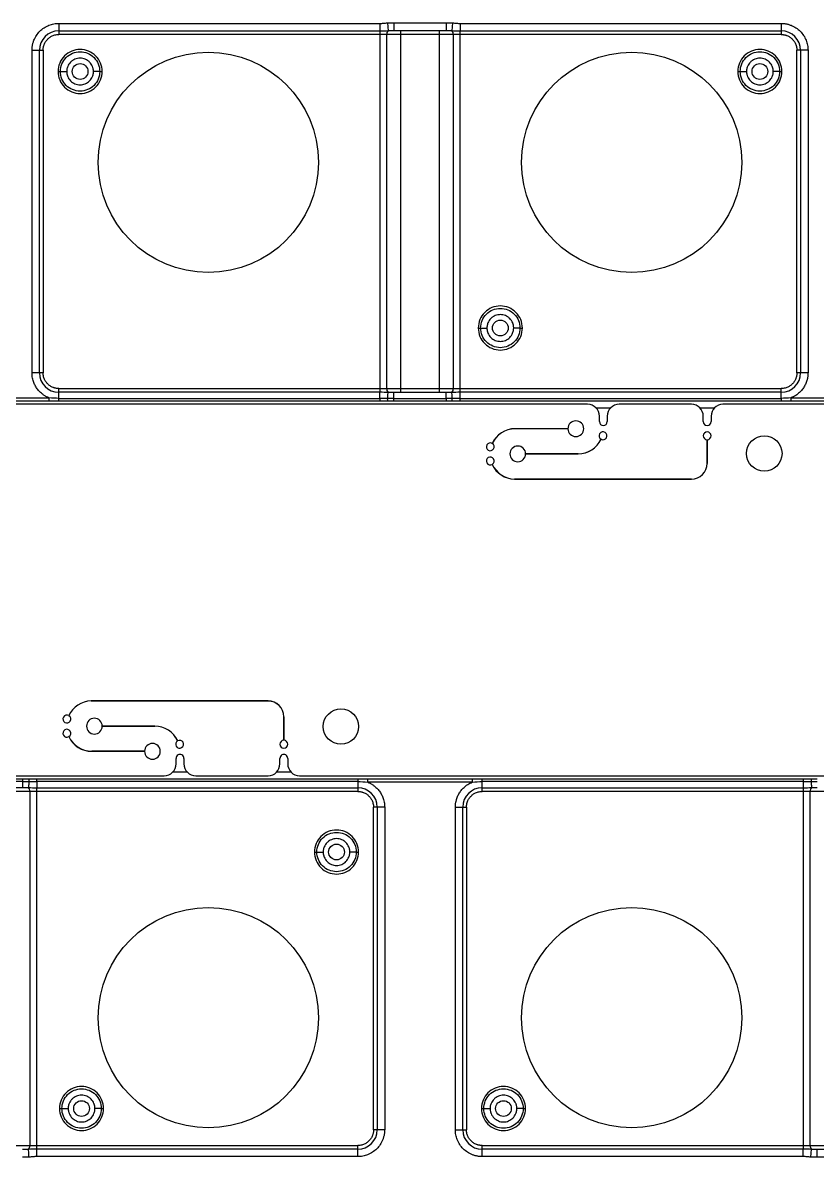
# Model space of a CAD drawing. Header units: millimetres. Extents: x -1 to 1576, y 30 to 633.
# Drawn here: x 930.4 to 1031.4, y 184.6 to 328.8 of the extents above; entities that cross this region are included whole.
import ezdxf

# ---------------------------------------------------------------- set-up
doc = ezdxf.new("R2010")
doc.units = ezdxf.units.MM

msp = doc.modelspace()

# ---------------------------------------------------------------- linework, layer by layer
at = {"color": 7, "linetype": 'Continuous', "lineweight": 25}
for p, q in [((977.59, 328.83), (984.21, 328.83)), ((934.99, 328.75), (975.8, 328.75)), ((934.99, 328.75), (934.99, 327.33)), ((934.99, 327.8), (975.8, 327.8)), ((975.8, 327.8), (975.8, 281.86)), ((977.54, 327.83), (977.59, 327.84)), ((977.59, 327.83), (984.21, 327.83)), ((978.42, 327.83), (978.42, 281.83)), ((983.38, 281.83), (983.38, 327.83)), ((986, 328.75), (1026.81, 328.75)), ((986, 327.8), (1026.81, 327.8)), ((986, 281.86), (986, 327.8)), ((1026.81, 328.75), (1026.81, 327.33)), ((1026.81, 327.33), (934.99, 327.33)), ((976.68, 282.33), (976.68, 327.33)), ((985.13, 327.33), (985.13, 282.33)), ((931.58, 284.33), (931.58, 325.33)), ((931.58, 325.33), (932.99, 325.33)), ((932.52, 284.33), (932.52, 325.33)), ((932.99, 325.33), (932.99, 284.33)), ((1030.23, 325.33), (1028.81, 325.33)), ((1028.81, 284.33), (1028.81, 325.33)), ((1029.28, 325.33), (1029.28, 284.33)), ((1030.23, 325.33), (1030.23, 284.33)), ((932.99, 284.33), (931.58, 284.33)), ((1030.23, 284.33), (1028.81, 284.33)), ((934.99, 281.09), (934.99, 282.33)), ((934.99, 282.33), (1026.81, 282.33)), ((975.8, 281.86), (934.99, 281.86)), ((977.59, 281.83), (977.54, 281.83)), ((984.21, 281.83), (977.59, 281.83)), ((984.26, 281.83), (984.21, 281.83)), ((1026.81, 281.86), (986, 281.86)), ((1026.81, 281.09), (1026.81, 282.33)), ((1002.21, 280.33), (911.77, 280.33)), ((920.43, 281.16), (933.73, 281.16)), ((933.73, 280.72), (920.43, 280.72)), ((934.99, 281.09), (975.8, 281.09)), ((975.8, 280.72), (934.99, 280.72)), ((977.59, 281.06), (984.21, 281.06)), ((984.21, 280.73), (977.59, 280.73)), ((986, 281.09), (1026.81, 281.09)), ((1026.81, 280.72), (986, 280.72)), ((1005.09, 279.83), (1003.33, 279.83)), ((1015.41, 280.33), (1006.21, 280.33)), ((1018.29, 279.83), (1016.53, 279.83)), ((1109.85, 280.33), (1019.41, 280.33)), ((1028.07, 281.16), (1041.37, 281.16)), ((1041.37, 280.72), (1028.07, 280.72)), ((1003.71, 278.13), (1003.71, 278.83)), ((1004.71, 278.83), (1004.71, 278.13)), ((1016.91, 278.13), (1016.91, 278.83)), ((1017.91, 278.83), (1017.91, 278.13)), ((992.99, 277.24), (999.71, 277.24)), ((999.71, 277.23), (992.99, 277.23)), ((1017.41, 272.83), (1017.41, 275.83)), ((1017.42, 275.83), (1017.42, 272.83)), ((994.33, 274.04), (1001.01, 274.04)), ((1001.01, 274.03), (994.33, 274.03)), ((992.9, 270.84), (1015.41, 270.84)), ((1015.41, 270.83), (992.9, 270.83)), ((939.08, 242.64), (961.59, 242.64)), ((961.59, 242.63), (939.08, 242.63)), ((940.51, 239.44), (947.19, 239.44)), ((947.19, 239.43), (940.51, 239.43)), ((963.59, 237.63), (963.59, 240.63)), ((963.6, 240.63), (963.6, 237.63)), ((939.17, 236.24), (945.89, 236.24)), ((945.89, 236.23), (939.17, 236.23)), ((949.89, 234.63), (949.89, 235.33)), ((950.89, 235.33), (950.89, 234.63)), ((963.09, 234.63), (963.09, 235.33)), ((964.09, 235.33), (964.09, 234.63)), ((949.51, 233.63), (951.27, 233.63)), ((962.71, 233.63), (964.47, 233.63)), ((854.95, 233.13), (948.39, 233.13)), ((923.77, 232.73), (930.39, 232.73)), ((930.39, 232.4), (923.77, 232.4)), ((932.18, 232.74), (972.99, 232.74)), ((972.99, 232.38), (932.18, 232.38)), ((952.39, 233.13), (961.59, 233.13)), ((965.59, 233.13), (1056.03, 233.13)), ((972.99, 232.38), (972.99, 231.13)), ((974.25, 232.75), (987.55, 232.75)), ((987.55, 232.31), (974.25, 232.31)), ((988.81, 232.74), (1029.62, 232.74)), ((1029.62, 232.38), (988.81, 232.38)), ((988.81, 231.13), (988.81, 232.38)), ((972.99, 231.13), (881.17, 231.13)), ((923.77, 231.63), (930.39, 231.63)), ((930.39, 231.65), (930.49, 231.63)), ((931.31, 231.13), (931.31, 186.13)), ((932.18, 231.6), (972.99, 231.6)), ((932.18, 185.66), (932.18, 231.6)), ((988.81, 231.6), (1029.62, 231.6)), ((1080.63, 231.13), (988.81, 231.13)), ((1029.62, 231.6), (1029.62, 185.66)), ((1030.5, 186.13), (1030.5, 231.13)), ((1031.36, 231.63), (1031.41, 231.64)), ((976.41, 229.13), (974.99, 229.13)), ((974.99, 188.13), (974.99, 229.13)), ((975.46, 229.13), (975.46, 188.13)), ((976.41, 229.13), (976.41, 188.13)), ((985.4, 188.13), (985.4, 229.13)), ((985.4, 229.13), (986.81, 229.13)), ((986.34, 188.13), (986.34, 229.13)), ((986.81, 229.13), (986.81, 188.13)), ((976.41, 188.13), (974.99, 188.13)), ((985.4, 188.13), (986.81, 188.13)), ((881.17, 186.13), (972.99, 186.13)), ((972.99, 184.72), (972.99, 186.13)), ((988.81, 184.72), (988.81, 186.13)), ((988.81, 186.13), (1080.63, 186.13)), ((930.44, 185.63), (930.39, 185.63)), ((972.99, 185.66), (932.18, 185.66)), ((972.99, 184.72), (932.18, 184.72)), ((1029.62, 185.66), (988.81, 185.66)), ((1029.62, 184.72), (988.81, 184.72)), ((1038.03, 185.63), (1031.41, 185.63)), ((1038.03, 184.63), (1031.41, 184.63))]:
    msp.add_line(p, q, dxfattribs=at)
for centre, radius in [((953.99, 311.08), 14), ((1007.81, 311.08), 14), ((1024.67, 274.08), 2.25), ((970.85, 239.38), 2.25), ((953.99, 202.38), 14), ((1007.81, 202.38), 14)]:
    msp.add_circle(centre, radius, dxfattribs=at)
at = {"color": 130}
for centre in [(937.69, 322.63), (1024.11, 322.63), (991.11, 290.03)]:
    msp.add_circle(centre, 1, dxfattribs=at)
at = {"color": 141}
for centre in [(970.29, 223.43), (937.88, 190.83), (991.51, 190.83)]:
    msp.add_circle(centre, 1, dxfattribs=at)
at = {"color": 7, "linetype": 'Continuous', "lineweight": 25}
for centre, radius, start, end in [((934.99, 325.33), 2.47, 90, 180), ((977.23, 327.41), 0.562, 132.435, 187.8232), ((984.57, 327.41), 0.562, 352.1767, 47.5651), ((1026.81, 325.33), 2.47, 0, 90), ((934.99, 284.33), 2.47, 180, 270), ((1026.81, 284.33), 2.47, 270, 360), ((977.23, 282.26), 0.562, 172.1767, 227.5651), ((984.57, 282.26), 0.562, 312.435, 7.8232), ((1002.21, 278.83), 1.5, 0, 90), ((1006.21, 278.83), 1.5, 90, 180), ((1015.41, 278.83), 1.5, 0, 90), ((1019.41, 278.83), 1.5, 90, 180), ((992.99, 274.03), 3.2, 90.0002, 155.3911), ((992.99, 274.03), 3.19, 90.0002, 155.4086), ((1000.71, 277.23), 1, 180.2864, 179.714), ((1004.21, 278.13), 0.5, 180, 0), ((1017.41, 278.13), 0.5, 180, 360), ((989.83, 274.93), 0.5, 60.4208, 59.27), ((1001.01, 277.23), 3.2, 270.0002, 335.3842), ((1001.01, 277.23), 3.19, 270.0002, 335.4017), ((1004.17, 276.33), 0.5, 240.4, 239.2487), ((1017.41, 276.33), 0.5, 270.573, 269.427), ((993.33, 274.03), 1, 0.2867, 359.7138), ((989.83, 273.13), 0.5, 300.7523, 299.6009), ((992.99, 274.03), 3.21, 204.6144, 268.4153), ((992.99, 274.03), 3.2, 204.597, 268.4128), ((1015.41, 272.83), 2, 270, 0), ((1015.41, 272.83), 2, 270, 360), ((939.17, 239.43), 3.21, 91.5822, 155.3856), ((939.17, 239.43), 3.2, 91.5847, 155.403), ((961.59, 240.63), 2.01, 0, 90), ((961.59, 240.63), 1.99, 360, 90), ((936.01, 240.33), 0.5, 60.3991, 59.2477), ((939.51, 239.43), 1, 0.2862, 359.7133), ((947.19, 236.23), 3.2, 24.6158, 89.9998), ((947.19, 236.23), 3.19, 24.5983, 89.9998), ((936.01, 238.53), 0.5, 300.73, 299.5792), ((939.17, 239.43), 3.2, 204.6089, 269.9998), ((939.17, 239.43), 3.19, 204.5914, 269.9998), ((946.89, 236.23), 1, 180.286, 179.7136), ((950.35, 237.13), 0.5, 120.7513, 119.6), ((963.59, 237.13), 0.5, 90.573, 89.427), ((950.39, 235.33), 0.5, 359.9998, 180), ((963.59, 235.33), 0.5, 359.9998, 180), ((948.39, 234.63), 1.5, 270, 360), ((952.39, 234.63), 1.5, 180, 270), ((961.59, 234.63), 1.5, 270, 360), ((965.59, 234.63), 1.5, 180, 270), ((930.75, 231.21), 0.562, 352.1767, 47.5651), ((972.99, 229.13), 2.47, 360, 90), ((988.81, 229.13), 2.47, 90, 180), ((1031.05, 231.21), 0.562, 132.435, 187.8232), ((972.99, 188.13), 2.47, 270, 360), ((988.81, 188.13), 2.47, 180, 270), ((930.75, 186.06), 0.562, 312.435, 7.8232), ((1031.05, 186.06), 0.562, 172.1767, 227.5651)]:
    msp.add_arc(centre, radius, start, end, dxfattribs=at)
for points, knots in [([(975.8, 328.75), (975.88, 328.75), (976.04, 328.75), (976.27, 328.76), (976.52, 328.79), (976.69, 328.8), (976.77, 328.81)], [0, 0, 0, 0, 0.2323707, 0.4852888, 0.7374116, 1, 1, 1, 1]), ([(976.77, 328.81), (976.83, 328.81), (976.95, 328.82), (977.14, 328.83), (977.36, 328.83), (977.51, 328.83), (977.59, 328.83)], [0, 0, 0, 0, 0.207871, 0.443757, 0.707773, 1, 1, 1, 1]), ([(976.77, 328.81), (976.79, 328.57), (976.81, 328.34), (976.84, 327.99), (976.85, 327.86), (976.85, 327.82)], [0, 0, 0, 0, 0.5, 0.5, 1, 1, 1, 1]), ([(977.59, 328.83), (977.59, 328.57), (977.59, 328.31), (977.59, 327.94), (977.59, 327.83), (977.59, 327.83)], [0, 0, 0, 0, 0.5, 0.5, 1, 1, 1, 1]), ([(984.21, 328.83), (984.36, 328.83), (984.64, 328.83), (984.91, 328.81), (985.03, 328.81)], [0, 0, 0, 0, 0.556213, 1, 1, 1, 1]), ([(984.21, 328.83), (984.21, 328.7), (984.21, 328.57), (984.21, 328.33), (984.21, 328.22), (984.21, 328.03), (984.21, 327.96), (984.21, 327.86), (984.21, 327.83), (984.21, 327.83)], [0, 0, 0, 0, 0.25, 0.25, 0.5, 0.5, 0.75, 0.75, 1, 1, 1, 1]), ([(985.03, 328.81), (985.01, 328.57), (984.99, 328.34), (984.96, 327.99), (984.95, 327.86), (984.95, 327.82)], [0, 0, 0, 0, 0.5, 0.5, 1, 1, 1, 1]), ([(985.03, 328.81), (985.11, 328.8), (985.28, 328.79), (985.53, 328.76), (985.77, 328.75), (985.92, 328.75), (986, 328.75)], [0, 0, 0, 0, 0.26275, 0.514851, 0.767475, 1, 1, 1, 1]), ([(931.58, 325.33), (931.58, 325.39), (931.58, 325.52), (931.59, 325.7), (931.62, 325.88), (931.65, 326.06), (931.7, 326.24), (931.75, 326.42), (931.87, 326.75), (932.12, 327.22), (932.56, 327.76), (933.1, 328.21), (933.61, 328.47), (934.04, 328.62), (934.35, 328.69), (934.67, 328.74), (934.88, 328.74), (934.99, 328.75)], [0, 0, 0, 0, 0.034552, 0.068858, 0.103016, 0.137128, 0.171294, 0.205615, 0.240191, 0.37006, 0.500029, 0.629897, 0.759866, 0.820152, 0.879909, 0.939678, 1, 1, 1, 1]), ([(975.8, 328.75), (975.8, 328.54), (975.8, 328.34), (975.8, 328), (975.8, 327.87), (975.8, 327.8)], [0, 0, 0, 0, 0.5, 0.5, 1, 1, 1, 1]), ([(986, 328.75), (986, 328.54), (986, 328.34), (986, 328), (986, 327.87), (986, 327.8)], [0, 0, 0, 0, 0.5, 0.5, 1, 1, 1, 1]), ([(1026.81, 328.75), (1026.87, 328.75), (1027, 328.74), (1027.18, 328.73), (1027.36, 328.7), (1027.54, 328.67), (1027.72, 328.63), (1027.89, 328.57), (1028.23, 328.45), (1028.7, 328.21), (1029.24, 327.76), (1029.69, 327.22), (1029.95, 326.71), (1030.1, 326.29), (1030.17, 325.97), (1030.22, 325.66), (1030.22, 325.44), (1030.23, 325.33)], [0, 0, 0, 0, 0.0345523, 0.0688579, 0.1030161, 0.1371278, 0.171294, 0.2056155, 0.2401915, 0.3700601, 0.5000288, 0.6298975, 0.7598662, 0.8201516, 0.8799088, 0.9396782, 1, 1, 1, 1]), ([(932.99, 325.33), (932.99, 325.38), (932.99, 325.46), (933.01, 325.58), (933.02, 325.71), (933.05, 325.83), (933.09, 325.95), (933.16, 326.16), (933.31, 326.44), (933.57, 326.76), (933.88, 327.02), (934.2, 327.18), (934.49, 327.28), (934.74, 327.32), (934.91, 327.33), (934.99, 327.33)], [0, 0, 0, 0, 0.040276, 0.080243, 0.120058, 0.159883, 0.199877, 0.240199, 0.370043, 0.500057, 0.629901, 0.759916, 0.840121, 0.919721, 1, 1, 1, 1]), ([(1026.81, 327.33), (1026.85, 327.33), (1026.94, 327.33), (1027.06, 327.32), (1027.19, 327.3), (1027.31, 327.27), (1027.43, 327.24), (1027.64, 327.16), (1027.92, 327.02), (1028.23, 326.76), (1028.49, 326.44), (1028.66, 326.12), (1028.75, 325.83), (1028.8, 325.58), (1028.81, 325.42), (1028.81, 325.33)], [0, 0, 0, 0, 0.040276, 0.080243, 0.120058, 0.159883, 0.199877, 0.240199, 0.370043, 0.500057, 0.629901, 0.759916, 0.840121, 0.919721, 1, 1, 1, 1]), ([(940.49, 322.63), (940.49, 323), (940.42, 323.37), (940.14, 324.04), (939.93, 324.35), (939.41, 324.87), (939.1, 325.08), (938.42, 325.36), (938.06, 325.43), (937.32, 325.43), (936.96, 325.36), (936.28, 325.08), (935.97, 324.87), (935.45, 324.35), (935.24, 324.04), (934.96, 323.37), (934.89, 323), (934.89, 322.63)], [0, 0, 0, 0, 0.125, 0.125, 0.25, 0.25, 0.375, 0.375, 0.5, 0.5, 0.625, 0.625, 0.75, 0.75, 0.875, 0.875, 1, 1, 1, 1]), ([(935.19, 322.63), (935.19, 322.96), (935.26, 323.29), (935.51, 323.89), (935.69, 324.17), (936.15, 324.63), (936.43, 324.82), (937.04, 325.07), (937.36, 325.13), (938.02, 325.13), (938.35, 325.07), (938.95, 324.82), (939.23, 324.63), (939.69, 324.17), (939.88, 323.89), (940.13, 323.29), (940.19, 322.96), (940.19, 322.63)], [0, 0, 0, 0, 0.125, 0.125, 0.25, 0.25, 0.375, 0.375, 0.5, 0.5, 0.625, 0.625, 0.75, 0.75, 0.875, 0.875, 1, 1, 1, 1]), ([(1026.91, 322.63), (1026.91, 323), (1026.84, 323.37), (1026.56, 324.04), (1026.35, 324.35), (1025.83, 324.87), (1025.52, 325.08), (1024.84, 325.36), (1024.48, 325.43), (1023.74, 325.43), (1023.38, 325.36), (1022.7, 325.08), (1022.39, 324.87), (1021.87, 324.35), (1021.66, 324.04), (1021.38, 323.37), (1021.31, 323), (1021.31, 322.63)], [0, 0, 0, 0, 0.125, 0.125, 0.25, 0.25, 0.375, 0.375, 0.5, 0.5, 0.625, 0.625, 0.75, 0.75, 0.875, 0.875, 1, 1, 1, 1]), ([(1021.61, 322.63), (1021.61, 322.96), (1021.68, 323.29), (1021.93, 323.89), (1022.11, 324.17), (1022.57, 324.63), (1022.85, 324.82), (1023.46, 325.07), (1023.78, 325.13), (1024.44, 325.13), (1024.77, 325.07), (1025.37, 324.82), (1025.65, 324.63), (1026.11, 324.17), (1026.3, 323.89), (1026.55, 323.29), (1026.61, 322.96), (1026.61, 322.63)], [0, 0, 0, 0, 0.125, 0.125, 0.25, 0.25, 0.375, 0.375, 0.5, 0.5, 0.625, 0.625, 0.75, 0.75, 0.875, 0.875, 1, 1, 1, 1]), ([(939.39, 322.63), (939.39, 322.68), (939.39, 322.77), (939.37, 322.9), (939.35, 323.03), (939.31, 323.16), (939.24, 323.35), (939.11, 323.58), (938.9, 323.84), (938.64, 324.06), (938.35, 324.21), (938.03, 324.31), (937.69, 324.34), (937.36, 324.31), (937.04, 324.21), (936.74, 324.06), (936.48, 323.84), (936.27, 323.58), (936.13, 323.32), (936.04, 323.07), (936, 322.86), (935.99, 322.71), (935.99, 322.63)], [0, 0, 0, 0, 0.025179, 0.05013, 0.075011, 0.099978, 0.125186, 0.187587, 0.250092, 0.312501, 0.37501, 0.437474, 0.50004, 0.562505, 0.625066, 0.687464, 0.749971, 0.812374, 0.874873, 0.916678, 0.958145, 1, 1, 1, 1]), ([(1025.81, 322.63), (1025.81, 322.68), (1025.81, 322.77), (1025.79, 322.9), (1025.77, 323.03), (1025.73, 323.16), (1025.66, 323.35), (1025.53, 323.58), (1025.32, 323.84), (1025.06, 324.06), (1024.77, 324.21), (1024.45, 324.31), (1024.11, 324.34), (1023.78, 324.31), (1023.46, 324.21), (1023.16, 324.06), (1022.9, 323.84), (1022.69, 323.58), (1022.55, 323.32), (1022.46, 323.07), (1022.42, 322.86), (1022.41, 322.71), (1022.41, 322.63)], [0, 0, 0, 0, 0.025179, 0.05013, 0.075011, 0.099978, 0.125186, 0.187587, 0.250092, 0.312501, 0.37501, 0.437474, 0.500039, 0.562505, 0.625066, 0.687464, 0.749971, 0.812374, 0.874873, 0.916678, 0.958145, 1, 1, 1, 1]), ([(934.89, 322.63), (934.89, 322.27), (934.96, 321.9), (935.24, 321.22), (935.45, 320.91), (935.97, 320.39), (936.28, 320.19), (936.96, 319.91), (937.32, 319.83), (938.06, 319.83), (938.42, 319.91), (939.1, 320.19), (939.41, 320.39), (939.93, 320.91), (940.14, 321.22), (940.42, 321.9), (940.49, 322.27), (940.49, 322.63)], [0, 0, 0, 0, 0.125, 0.125, 0.25, 0.25, 0.375, 0.375, 0.5, 0.5, 0.625, 0.625, 0.75, 0.75, 0.875, 0.875, 1, 1, 1, 1]), ([(934.89, 322.63), (934.97, 322.63), (935.05, 322.63), (935.16, 322.63), (935.19, 322.63), (935.19, 322.63)], [0, 0, 0, 0, 0.5, 0.5, 1, 1, 1, 1]), ([(940.19, 322.63), (940.19, 322.31), (940.13, 321.98), (939.88, 321.37), (939.69, 321.1), (939.23, 320.63), (938.95, 320.45), (938.35, 320.2), (938.02, 320.13), (937.36, 320.13), (937.04, 320.2), (936.43, 320.45), (936.15, 320.63), (935.69, 321.1), (935.51, 321.37), (935.26, 321.98), (935.19, 322.31), (935.19, 322.63)], [0, 0, 0, 0, 0.125, 0.125, 0.25, 0.25, 0.375, 0.375, 0.5, 0.5, 0.625, 0.625, 0.75, 0.75, 0.875, 0.875, 1, 1, 1, 1]), ([(935.19, 322.63), (935.19, 322.63), (935.28, 322.63), (935.57, 322.63), (935.78, 322.63), (935.99, 322.63)], [0, 0, 0, 0, 0.5, 0.5, 1, 1, 1, 1]), ([(935.99, 322.63), (935.99, 322.59), (935.99, 322.5), (936.01, 322.37), (936.04, 322.24), (936.07, 322.11), (936.14, 321.92), (936.27, 321.68), (936.48, 321.42), (936.74, 321.21), (937.04, 321.05), (937.36, 320.95), (937.69, 320.92), (938.02, 320.95), (938.35, 321.05), (938.64, 321.21), (938.9, 321.42), (939.11, 321.68), (939.25, 321.95), (939.34, 322.19), (939.38, 322.41), (939.39, 322.56), (939.39, 322.63)], [0, 0, 0, 0, 0.025108, 0.050018, 0.074887, 0.09987, 0.125122, 0.187514, 0.250079, 0.312484, 0.374988, 0.437452, 0.500017, 0.562482, 0.625047, 0.687453, 0.749962, 0.812367, 0.874868, 0.916676, 0.958145, 1, 1, 1, 1]), ([(940.19, 322.63), (940.19, 322.63), (940.1, 322.63), (939.81, 322.63), (939.6, 322.63), (939.39, 322.63)], [0, 0, 0, 0, 0.5, 0.5, 1, 1, 1, 1]), ([(940.19, 322.63), (940.19, 322.63), (940.22, 322.63), (940.33, 322.63), (940.41, 322.63), (940.49, 322.63)], [0, 0, 0, 0, 0.5, 0.5, 1, 1, 1, 1]), ([(1021.31, 322.63), (1021.39, 322.63), (1021.47, 322.63), (1021.58, 322.63), (1021.61, 322.63), (1021.61, 322.63)], [0, 0, 0, 0, 0.5, 0.5, 1, 1, 1, 1]), ([(1021.31, 322.63), (1021.31, 322.27), (1021.38, 321.9), (1021.66, 321.22), (1021.87, 320.91), (1022.39, 320.39), (1022.7, 320.19), (1023.38, 319.91), (1023.74, 319.83), (1024.48, 319.83), (1024.84, 319.91), (1025.52, 320.19), (1025.83, 320.39), (1026.35, 320.91), (1026.56, 321.22), (1026.84, 321.9), (1026.91, 322.27), (1026.91, 322.63)], [0, 0, 0, 0, 0.125, 0.125, 0.25, 0.25, 0.375, 0.375, 0.5, 0.5, 0.625, 0.625, 0.75, 0.75, 0.875, 0.875, 1, 1, 1, 1]), ([(1026.61, 322.63), (1026.61, 322.31), (1026.55, 321.98), (1026.3, 321.37), (1026.11, 321.1), (1025.65, 320.63), (1025.37, 320.45), (1024.77, 320.2), (1024.44, 320.13), (1023.78, 320.13), (1023.46, 320.2), (1022.85, 320.45), (1022.57, 320.63), (1022.11, 321.1), (1021.93, 321.37), (1021.68, 321.98), (1021.61, 322.31), (1021.61, 322.63)], [0, 0, 0, 0, 0.125, 0.125, 0.25, 0.25, 0.375, 0.375, 0.5, 0.5, 0.625, 0.625, 0.75, 0.75, 0.875, 0.875, 1, 1, 1, 1]), ([(1021.61, 322.63), (1021.61, 322.63), (1021.7, 322.63), (1021.99, 322.63), (1022.2, 322.63), (1022.41, 322.63)], [0, 0, 0, 0, 0.5, 0.5, 1, 1, 1, 1]), ([(1022.41, 322.63), (1022.41, 322.59), (1022.41, 322.5), (1022.43, 322.37), (1022.46, 322.24), (1022.49, 322.11), (1022.56, 321.92), (1022.69, 321.68), (1022.9, 321.42), (1023.16, 321.21), (1023.46, 321.05), (1023.78, 320.95), (1024.11, 320.92), (1024.44, 320.95), (1024.77, 321.05), (1025.06, 321.21), (1025.32, 321.42), (1025.53, 321.68), (1025.67, 321.95), (1025.76, 322.19), (1025.8, 322.41), (1025.81, 322.56), (1025.81, 322.63)], [0, 0, 0, 0, 0.025108, 0.050018, 0.074887, 0.09987, 0.125122, 0.187514, 0.250079, 0.312484, 0.374988, 0.437452, 0.500017, 0.562482, 0.625047, 0.687453, 0.749962, 0.812367, 0.874868, 0.916676, 0.958145, 1, 1, 1, 1]), ([(1026.61, 322.63), (1026.61, 322.63), (1026.52, 322.63), (1026.23, 322.63), (1026.02, 322.63), (1025.81, 322.63)], [0, 0, 0, 0, 0.5, 0.5, 1, 1, 1, 1]), ([(1026.61, 322.63), (1026.61, 322.63), (1026.64, 322.63), (1026.75, 322.63), (1026.83, 322.63), (1026.91, 322.63)], [0, 0, 0, 0, 0.5, 0.5, 1, 1, 1, 1]), ([(993.91, 290.03), (993.91, 290.4), (993.84, 290.77), (993.56, 291.44), (993.35, 291.75), (992.83, 292.27), (992.52, 292.48), (991.84, 292.76), (991.48, 292.83), (990.74, 292.83), (990.38, 292.76), (989.7, 292.48), (989.39, 292.27), (988.87, 291.75), (988.66, 291.44), (988.38, 290.77), (988.31, 290.4), (988.31, 290.03)], [0, 0, 0, 0, 0.125, 0.125, 0.25, 0.25, 0.375, 0.375, 0.5, 0.5, 0.625, 0.625, 0.75, 0.75, 0.875, 0.875, 1, 1, 1, 1]), ([(988.61, 290.03), (988.61, 290.36), (988.68, 290.69), (988.93, 291.29), (989.11, 291.57), (989.57, 292.03), (989.85, 292.22), (990.46, 292.47), (990.78, 292.53), (991.44, 292.53), (991.77, 292.47), (992.37, 292.22), (992.65, 292.03), (993.11, 291.57), (993.3, 291.29), (993.55, 290.69), (993.61, 290.36), (993.61, 290.03)], [0, 0, 0, 0, 0.125, 0.125, 0.25, 0.25, 0.375, 0.375, 0.5, 0.5, 0.625, 0.625, 0.75, 0.75, 0.875, 0.875, 1, 1, 1, 1]), ([(992.81, 290.03), (992.81, 290.08), (992.81, 290.17), (992.79, 290.3), (992.77, 290.43), (992.73, 290.56), (992.66, 290.75), (992.53, 290.98), (992.32, 291.24), (992.06, 291.46), (991.77, 291.61), (991.45, 291.71), (991.11, 291.74), (990.78, 291.71), (990.46, 291.61), (990.16, 291.46), (989.9, 291.24), (989.69, 290.98), (989.55, 290.72), (989.46, 290.47), (989.42, 290.26), (989.41, 290.11), (989.41, 290.03)], [0, 0, 0, 0, 0.025179, 0.05013, 0.075011, 0.099978, 0.125186, 0.187587, 0.250092, 0.312501, 0.37501, 0.437474, 0.50004, 0.562505, 0.625066, 0.687464, 0.749971, 0.812374, 0.874873, 0.916678, 0.958145, 1, 1, 1, 1]), ([(988.31, 290.03), (988.31, 289.67), (988.38, 289.3), (988.66, 288.62), (988.87, 288.31), (989.39, 287.79), (989.7, 287.59), (990.38, 287.31), (990.74, 287.23), (991.48, 287.23), (991.84, 287.31), (992.52, 287.59), (992.83, 287.79), (993.35, 288.31), (993.56, 288.62), (993.84, 289.3), (993.91, 289.67), (993.91, 290.03)], [0, 0, 0, 0, 0.125, 0.125, 0.25, 0.25, 0.375, 0.375, 0.5, 0.5, 0.625, 0.625, 0.75, 0.75, 0.875, 0.875, 1, 1, 1, 1]), ([(988.31, 290.03), (988.39, 290.03), (988.47, 290.03), (988.58, 290.03), (988.61, 290.03), (988.61, 290.03)], [0, 0, 0, 0, 0.5, 0.5, 1, 1, 1, 1]), ([(993.61, 290.03), (993.61, 289.71), (993.55, 289.38), (993.3, 288.77), (993.11, 288.5), (992.65, 288.03), (992.37, 287.85), (991.77, 287.6), (991.44, 287.53), (990.78, 287.53), (990.46, 287.6), (989.85, 287.85), (989.57, 288.03), (989.11, 288.5), (988.93, 288.77), (988.68, 289.38), (988.61, 289.71), (988.61, 290.03)], [0, 0, 0, 0, 0.125, 0.125, 0.25, 0.25, 0.375, 0.375, 0.5, 0.5, 0.625, 0.625, 0.75, 0.75, 0.875, 0.875, 1, 1, 1, 1]), ([(988.61, 290.03), (988.61, 290.03), (988.7, 290.03), (988.99, 290.03), (989.2, 290.03), (989.41, 290.03)], [0, 0, 0, 0, 0.5, 0.5, 1, 1, 1, 1]), ([(989.41, 290.03), (989.41, 289.99), (989.41, 289.9), (989.43, 289.77), (989.46, 289.64), (989.49, 289.51), (989.56, 289.32), (989.69, 289.08), (989.9, 288.82), (990.16, 288.61), (990.46, 288.45), (990.78, 288.35), (991.11, 288.32), (991.44, 288.35), (991.77, 288.45), (992.06, 288.61), (992.32, 288.82), (992.53, 289.08), (992.67, 289.35), (992.76, 289.59), (992.8, 289.81), (992.81, 289.96), (992.81, 290.03)], [0, 0, 0, 0, 0.025108, 0.050018, 0.074887, 0.09987, 0.125122, 0.187514, 0.250079, 0.312484, 0.374988, 0.437452, 0.500017, 0.562482, 0.625047, 0.687453, 0.749962, 0.812367, 0.874868, 0.916676, 0.958145, 1, 1, 1, 1]), ([(993.61, 290.03), (993.61, 290.03), (993.52, 290.03), (993.23, 290.03), (993.02, 290.03), (992.81, 290.03)], [0, 0, 0, 0, 0.5, 0.5, 1, 1, 1, 1]), ([(993.61, 290.03), (993.61, 290.03), (993.52, 290.03), (993.23, 290.03), (993.02, 290.03), (992.81, 290.03)], [0, 0, 0, 0, 0.5, 0.5, 1, 1, 1, 1]), ([(993.61, 290.03), (993.61, 290.03), (993.64, 290.03), (993.75, 290.03), (993.83, 290.03), (993.91, 290.03)], [0, 0, 0, 0, 0.5, 0.5, 1, 1, 1, 1]), ([(933.73, 281.16), (933.68, 281.18), (933.58, 281.22), (933.43, 281.3), (933.28, 281.37), (933.14, 281.46), (933, 281.55), (932.78, 281.73), (932.48, 282), (932.16, 282.41), (931.9, 282.86), (931.73, 283.29), (931.64, 283.67), (931.59, 284), (931.58, 284.22), (931.58, 284.33)], [0, 0, 0, 0, 0.040883, 0.08158, 0.122187, 0.162802, 0.203521, 0.244441, 0.372171, 0.500035, 0.627766, 0.75563, 0.837187, 0.918385, 1, 1, 1, 1]), ([(934.99, 282.33), (934.95, 282.33), (934.86, 282.34), (934.74, 282.35), (934.62, 282.37), (934.49, 282.39), (934.37, 282.43), (934.17, 282.5), (933.88, 282.65), (933.57, 282.91), (933.31, 283.23), (933.14, 283.55), (933.05, 283.83), (933, 284.08), (932.99, 284.25), (932.99, 284.33)], [0, 0, 0, 0, 0.040276, 0.080243, 0.120058, 0.159883, 0.199877, 0.240199, 0.370043, 0.500057, 0.629901, 0.759916, 0.840121, 0.919721, 1, 1, 1, 1]), ([(1028.81, 284.33), (1028.81, 284.29), (1028.81, 284.21), (1028.8, 284.08), (1028.78, 283.96), (1028.75, 283.84), (1028.71, 283.72), (1028.64, 283.51), (1028.5, 283.23), (1028.23, 282.91), (1027.92, 282.65), (1027.6, 282.48), (1027.31, 282.39), (1027.06, 282.34), (1026.9, 282.34), (1026.81, 282.33)], [0, 0, 0, 0, 0.040276, 0.080243, 0.120058, 0.159883, 0.199877, 0.240199, 0.370043, 0.500057, 0.629901, 0.759916, 0.840121, 0.919721, 1, 1, 1, 1]), ([(1030.23, 284.33), (1030.22, 284.28), (1030.22, 284.17), (1030.21, 284), (1030.19, 283.84), (1030.16, 283.67), (1030.13, 283.51), (1030.05, 283.24), (1029.91, 282.86), (1029.65, 282.41), (1029.32, 282), (1028.98, 281.69), (1028.66, 281.46), (1028.38, 281.29), (1028.17, 281.2), (1028.07, 281.16)], [0, 0, 0, 0, 0.040883, 0.08158, 0.122187, 0.162802, 0.203521, 0.244441, 0.372171, 0.500035, 0.627766, 0.75563, 0.837187, 0.918385, 1, 1, 1, 1]), ([(975.8, 281.09), (975.8, 281.26), (975.8, 281.43), (975.8, 281.7), (975.8, 281.8), (975.8, 281.86)], [0, 0, 0, 0, 0.5, 0.5, 1, 1, 1, 1]), ([(976.79, 281.07), (976.81, 281.26), (976.82, 281.44), (976.84, 281.72), (976.85, 281.81), (976.85, 281.84)], [0, 0, 0, 0, 0.5, 0.5, 1, 1, 1, 1]), ([(977.59, 281.06), (977.59, 281.28), (977.59, 281.48), (977.59, 281.76), (977.59, 281.83), (977.59, 281.83)], [0, 0, 0, 0, 0.5, 0.5, 1, 1, 1, 1]), ([(984.21, 281.06), (984.21, 281.28), (984.21, 281.48), (984.21, 281.76), (984.21, 281.83), (984.21, 281.83)], [0, 0, 0, 0, 0.5, 0.5, 1, 1, 1, 1]), ([(985.01, 281.07), (985, 281.26), (984.98, 281.44), (984.96, 281.72), (984.95, 281.81), (984.95, 281.84)], [0, 0, 0, 0, 0.5, 0.5, 1, 1, 1, 1]), ([(986, 281.09), (986, 281.26), (986, 281.43), (986, 281.7), (986, 281.8), (986, 281.86)], [0, 0, 0, 0, 0.5, 0.5, 1, 1, 1, 1]), ([(933.73, 281.16), (933.73, 281.07), (933.73, 280.98), (933.73, 280.82), (933.73, 280.76), (933.73, 280.72)], [0, 0, 0, 0, 0.5, 0.5, 1, 1, 1, 1]), ([(934.99, 280.72), (934.9, 280.72), (934.69, 280.72), (934.36, 280.72), (934.03, 280.72), (933.82, 280.72), (933.73, 280.72)], [0, 0, 0, 0, 0.221378, 0.492164, 0.7995, 1, 1, 1, 1]), ([(976.8, 280.73), (976.61, 280.73), (976.27, 280.73), (975.94, 280.73), (975.8, 280.72)], [0, 0, 0, 0, 0.580575, 1, 1, 1, 1]), ([(977.59, 280.73), (977.44, 280.73), (977.18, 280.73), (976.92, 280.73), (976.8, 280.73)], [0, 0, 0, 0, 0.548125, 1, 1, 1, 1]), ([(985, 280.73), (984.88, 280.73), (984.62, 280.73), (984.36, 280.73), (984.21, 280.73)], [0, 0, 0, 0, 0.452244, 1, 1, 1, 1]), ([(986, 280.72), (985.86, 280.73), (985.53, 280.73), (985.2, 280.73), (985, 280.73)], [0, 0, 0, 0, 0.420474, 1, 1, 1, 1]), ([(1028.07, 280.72), (1027.99, 280.72), (1027.77, 280.72), (1027.45, 280.72), (1027.11, 280.72), (1026.9, 280.72), (1026.81, 280.72)], [0, 0, 0, 0, 0.200515, 0.50786, 0.778848, 1, 1, 1, 1]), ([(1028.07, 280.72), (1028.07, 280.76), (1028.07, 280.82), (1028.07, 280.98), (1028.07, 281.07), (1028.07, 281.16)], [0, 0, 0, 0, 0.5, 0.5, 1, 1, 1, 1]), ([(930.39, 232.73), (930.54, 232.73), (930.8, 232.73), (931.06, 232.74), (931.18, 232.74)], [0, 0, 0, 0, 0.548125, 1, 1, 1, 1]), ([(930.39, 232.4), (930.39, 232.18), (930.39, 231.99), (930.39, 231.71), (930.39, 231.63), (930.39, 231.63)], [0, 0, 0, 0, 0.5, 0.5, 1, 1, 1, 1]), ([(931.19, 232.39), (931.18, 232.2), (931.16, 232.02), (931.14, 231.75), (931.13, 231.66), (931.13, 231.62)], [0, 0, 0, 0, 0.5, 0.5, 1, 1, 1, 1]), ([(931.18, 232.74), (931.38, 232.74), (931.71, 232.74), (932.04, 232.74), (932.18, 232.74)], [0, 0, 0, 0, 0.580575, 1, 1, 1, 1]), ([(932.18, 232.38), (932.18, 232.2), (932.18, 232.04), (932.18, 231.77), (932.18, 231.66), (932.18, 231.6)], [0, 0, 0, 0, 0.5, 0.5, 1, 1, 1, 1]), ([(972.99, 232.74), (973.08, 232.74), (973.29, 232.74), (973.63, 232.74), (973.95, 232.75), (974.17, 232.75), (974.25, 232.75)], [0, 0, 0, 0, 0.221378, 0.492164, 0.7995, 1, 1, 1, 1]), ([(974.25, 232.31), (974.25, 232.4), (974.25, 232.49), (974.25, 232.64), (974.25, 232.71), (974.25, 232.75)], [0, 0, 0, 0, 0.5, 0.5, 1, 1, 1, 1]), ([(974.25, 232.31), (974.3, 232.29), (974.4, 232.24), (974.55, 232.17), (974.7, 232.09), (974.84, 232.01), (974.98, 231.91), (975.2, 231.74), (975.5, 231.47), (975.83, 231.06), (976.09, 230.61), (976.25, 230.18), (976.35, 229.79), (976.4, 229.46), (976.4, 229.24), (976.41, 229.13)], [0, 0, 0, 0, 0.040883, 0.08158, 0.122187, 0.162802, 0.203521, 0.244441, 0.372171, 0.500035, 0.627766, 0.75563, 0.837187, 0.918385, 1, 1, 1, 1]), ([(985.4, 229.13), (985.4, 229.19), (985.4, 229.3), (985.41, 229.46), (985.43, 229.63), (985.46, 229.79), (985.5, 229.95), (985.57, 230.23), (985.72, 230.61), (985.98, 231.06), (986.3, 231.47), (986.64, 231.78), (986.96, 232.01), (987.25, 232.18), (987.45, 232.26), (987.55, 232.31)], [0, 0, 0, 0, 0.040883, 0.08158, 0.122187, 0.162802, 0.203521, 0.244441, 0.372171, 0.500035, 0.627766, 0.75563, 0.837187, 0.918385, 1, 1, 1, 1]), ([(987.55, 232.75), (987.64, 232.75), (987.85, 232.75), (988.18, 232.74), (988.51, 232.74), (988.72, 232.74), (988.81, 232.74)], [0, 0, 0, 0, 0.200515, 0.50786, 0.778848, 1, 1, 1, 1]), ([(987.55, 232.75), (987.55, 232.71), (987.55, 232.64), (987.55, 232.49), (987.55, 232.4), (987.55, 232.31)], [0, 0, 0, 0, 0.5, 0.5, 1, 1, 1, 1]), ([(1029.62, 232.74), (1029.76, 232.74), (1030.1, 232.74), (1030.43, 232.74), (1030.62, 232.74)], [0, 0, 0, 0, 0.420474, 1, 1, 1, 1]), ([(1029.62, 232.38), (1029.62, 232.2), (1029.62, 232.04), (1029.62, 231.77), (1029.62, 231.66), (1029.62, 231.6)], [0, 0, 0, 0, 0.5, 0.5, 1, 1, 1, 1]), ([(1030.61, 232.39), (1030.63, 232.2), (1030.64, 232.02), (1030.66, 231.75), (1030.67, 231.66), (1030.67, 231.62)], [0, 0, 0, 0, 0.5, 0.5, 1, 1, 1, 1]), ([(1030.62, 232.74), (1030.74, 232.74), (1031, 232.73), (1031.26, 232.73), (1031.41, 232.73)], [0, 0, 0, 0, 0.452244, 1, 1, 1, 1]), ([(972.99, 231.13), (973.03, 231.13), (973.12, 231.13), (973.24, 231.12), (973.37, 231.1), (973.49, 231.07), (973.61, 231.04), (973.82, 230.96), (974.1, 230.82), (974.41, 230.56), (974.67, 230.24), (974.84, 229.92), (974.93, 229.63), (974.98, 229.38), (974.99, 229.22), (974.99, 229.13)], [0, 0, 0, 0, 0.040276, 0.080243, 0.120058, 0.159883, 0.199877, 0.240199, 0.370043, 0.500057, 0.629901, 0.759916, 0.840121, 0.919721, 1, 1, 1, 1]), ([(986.81, 229.13), (986.81, 229.18), (986.81, 229.26), (986.83, 229.38), (986.84, 229.51), (986.87, 229.63), (986.91, 229.75), (986.98, 229.96), (987.13, 230.24), (987.39, 230.56), (987.7, 230.82), (988.02, 230.98), (988.31, 231.08), (988.56, 231.12), (988.73, 231.13), (988.81, 231.13)], [0, 0, 0, 0, 0.0402761, 0.0802426, 0.1200582, 0.159883, 0.1998773, 0.2401994, 0.3700431, 0.5000574, 0.6299012, 0.7599156, 0.8401208, 0.919721, 1, 1, 1, 1]), ([(973.09, 223.43), (973.09, 223.8), (973.02, 224.17), (972.74, 224.84), (972.53, 225.15), (972.01, 225.67), (971.7, 225.88), (971.02, 226.16), (970.66, 226.23), (969.92, 226.23), (969.56, 226.16), (968.88, 225.88), (968.57, 225.67), (968.05, 225.15), (967.84, 224.84), (967.56, 224.17), (967.49, 223.8), (967.49, 223.43)], [0, 0, 0, 0, 0.125, 0.125, 0.25, 0.25, 0.375, 0.375, 0.5, 0.5, 0.625, 0.625, 0.75, 0.75, 0.875, 0.875, 1, 1, 1, 1]), ([(967.79, 223.43), (967.79, 223.76), (967.86, 224.09), (968.11, 224.69), (968.29, 224.97), (968.75, 225.43), (969.03, 225.62), (969.64, 225.87), (969.96, 225.93), (970.62, 225.93), (970.95, 225.87), (971.55, 225.62), (971.83, 225.43), (972.29, 224.97), (972.48, 224.69), (972.73, 224.09), (972.79, 223.76), (972.79, 223.43)], [0, 0, 0, 0, 0.125, 0.125, 0.25, 0.25, 0.375, 0.375, 0.5, 0.5, 0.625, 0.625, 0.75, 0.75, 0.875, 0.875, 1, 1, 1, 1]), ([(971.99, 223.43), (971.99, 223.48), (971.99, 223.57), (971.97, 223.7), (971.95, 223.83), (971.91, 223.96), (971.84, 224.15), (971.71, 224.38), (971.5, 224.64), (971.24, 224.86), (970.95, 225.01), (970.63, 225.11), (970.29, 225.14), (969.96, 225.11), (969.64, 225.01), (969.34, 224.86), (969.08, 224.64), (968.87, 224.38), (968.73, 224.12), (968.64, 223.87), (968.6, 223.66), (968.59, 223.51), (968.59, 223.43)], [0, 0, 0, 0, 0.025179, 0.05013, 0.075011, 0.099978, 0.125186, 0.187587, 0.250092, 0.312501, 0.375011, 0.437474, 0.50004, 0.562505, 0.625066, 0.687464, 0.749971, 0.812374, 0.874873, 0.916678, 0.958145, 1, 1, 1, 1]), ([(967.49, 223.43), (967.49, 223.07), (967.56, 222.7), (967.84, 222.02), (968.05, 221.71), (968.57, 221.19), (968.88, 220.99), (969.56, 220.71), (969.92, 220.63), (970.66, 220.63), (971.02, 220.71), (971.7, 220.99), (972.01, 221.19), (972.53, 221.71), (972.74, 222.02), (973.02, 222.7), (973.09, 223.07), (973.09, 223.43)], [0, 0, 0, 0, 0.125, 0.125, 0.25, 0.25, 0.375, 0.375, 0.5, 0.5, 0.625, 0.625, 0.75, 0.75, 0.875, 0.875, 1, 1, 1, 1]), ([(967.49, 223.43), (967.57, 223.43), (967.65, 223.43), (967.76, 223.43), (967.79, 223.43), (967.79, 223.43)], [0, 0, 0, 0, 0.5, 0.5, 1, 1, 1, 1]), ([(972.79, 223.43), (972.79, 223.11), (972.73, 222.78), (972.48, 222.17), (972.29, 221.9), (971.83, 221.43), (971.55, 221.25), (970.95, 221), (970.62, 220.93), (969.96, 220.93), (969.64, 221), (969.03, 221.25), (968.75, 221.43), (968.29, 221.9), (968.11, 222.17), (967.86, 222.78), (967.79, 223.11), (967.79, 223.43)], [0, 0, 0, 0, 0.125, 0.125, 0.25, 0.25, 0.375, 0.375, 0.5, 0.5, 0.625, 0.625, 0.75, 0.75, 0.875, 0.875, 1, 1, 1, 1]), ([(967.79, 223.43), (967.79, 223.43), (967.88, 223.43), (968.17, 223.43), (968.38, 223.43), (968.59, 223.43)], [0, 0, 0, 0, 0.5, 0.5, 1, 1, 1, 1]), ([(968.59, 223.43), (968.59, 223.39), (968.59, 223.3), (968.61, 223.17), (968.64, 223.04), (968.67, 222.91), (968.74, 222.72), (968.87, 222.48), (969.08, 222.22), (969.34, 222.01), (969.64, 221.85), (969.96, 221.75), (970.29, 221.72), (970.62, 221.75), (970.95, 221.85), (971.24, 222.01), (971.5, 222.22), (971.71, 222.48), (971.85, 222.75), (971.94, 222.99), (971.98, 223.21), (971.99, 223.36), (971.99, 223.43)], [0, 0, 0, 0, 0.025108, 0.050018, 0.074887, 0.09987, 0.125122, 0.187514, 0.250079, 0.312484, 0.374988, 0.437452, 0.500017, 0.562482, 0.625047, 0.687453, 0.749962, 0.812367, 0.874868, 0.916676, 0.958145, 1, 1, 1, 1]), ([(972.79, 223.43), (972.79, 223.43), (972.7, 223.43), (972.41, 223.43), (972.2, 223.43), (971.99, 223.43)], [0, 0, 0, 0, 0.5, 0.5, 1, 1, 1, 1]), ([(972.79, 223.43), (972.79, 223.43), (972.82, 223.43), (972.93, 223.43), (973.01, 223.43), (973.09, 223.43)], [0, 0, 0, 0, 0.5, 0.5, 1, 1, 1, 1]), ([(940.68, 190.83), (940.68, 191.2), (940.6, 191.57), (940.32, 192.24), (940.12, 192.55), (939.6, 193.07), (939.29, 193.28), (938.61, 193.56), (938.24, 193.63), (937.51, 193.63), (937.14, 193.56), (936.47, 193.28), (936.16, 193.07), (935.64, 192.55), (935.43, 192.24), (935.15, 191.57), (935.08, 191.2), (935.08, 190.83)], [0, 0, 0, 0, 0.125, 0.125, 0.25, 0.25, 0.375, 0.375, 0.5, 0.5, 0.625, 0.625, 0.75, 0.75, 0.875, 0.875, 1, 1, 1, 1]), ([(935.38, 190.83), (935.38, 191.16), (935.44, 191.49), (935.69, 192.09), (935.88, 192.37), (936.34, 192.83), (936.62, 193.02), (937.22, 193.27), (937.55, 193.33), (938.21, 193.33), (938.53, 193.27), (939.14, 193.02), (939.41, 192.83), (939.88, 192.37), (940.06, 192.09), (940.31, 191.49), (940.38, 191.16), (940.38, 190.83)], [0, 0, 0, 0, 0.125, 0.125, 0.25, 0.25, 0.375, 0.375, 0.5, 0.5, 0.625, 0.625, 0.75, 0.75, 0.875, 0.875, 1, 1, 1, 1]), ([(994.31, 190.83), (994.31, 191.2), (994.24, 191.57), (993.96, 192.24), (993.75, 192.55), (993.23, 193.07), (992.92, 193.28), (992.24, 193.56), (991.88, 193.63), (991.14, 193.63), (990.78, 193.56), (990.1, 193.28), (989.79, 193.07), (989.27, 192.55), (989.06, 192.24), (988.78, 191.57), (988.71, 191.2), (988.71, 190.83)], [0, 0, 0, 0, 0.125, 0.125, 0.25, 0.25, 0.375, 0.375, 0.5, 0.5, 0.625, 0.625, 0.75, 0.75, 0.875, 0.875, 1, 1, 1, 1]), ([(989.01, 190.83), (989.01, 191.16), (989.08, 191.49), (989.33, 192.09), (989.51, 192.37), (989.97, 192.83), (990.25, 193.02), (990.86, 193.27), (991.18, 193.33), (991.84, 193.33), (992.17, 193.27), (992.77, 193.02), (993.05, 192.83), (993.51, 192.37), (993.7, 192.09), (993.95, 191.49), (994.01, 191.16), (994.01, 190.83)], [0, 0, 0, 0, 0.125, 0.125, 0.25, 0.25, 0.375, 0.375, 0.5, 0.5, 0.625, 0.625, 0.75, 0.75, 0.875, 0.875, 1, 1, 1, 1]), ([(939.58, 190.83), (939.58, 190.88), (939.57, 190.97), (939.56, 191.1), (939.53, 191.23), (939.5, 191.36), (939.43, 191.55), (939.3, 191.78), (939.09, 192.04), (938.83, 192.26), (938.53, 192.41), (938.21, 192.51), (937.88, 192.54), (937.54, 192.51), (937.22, 192.41), (936.93, 192.26), (936.67, 192.04), (936.45, 191.78), (936.31, 191.52), (936.23, 191.27), (936.19, 191.06), (936.18, 190.91), (936.18, 190.83)], [0, 0, 0, 0, 0.025179, 0.05013, 0.075011, 0.099978, 0.125186, 0.187587, 0.250092, 0.312501, 0.375011, 0.437474, 0.50004, 0.562505, 0.625066, 0.687464, 0.749971, 0.812374, 0.874873, 0.916678, 0.958145, 1, 1, 1, 1]), ([(993.21, 190.83), (993.21, 190.88), (993.21, 190.97), (993.19, 191.1), (993.17, 191.23), (993.13, 191.36), (993.06, 191.55), (992.93, 191.78), (992.72, 192.04), (992.46, 192.26), (992.17, 192.41), (991.85, 192.51), (991.51, 192.54), (991.18, 192.51), (990.86, 192.41), (990.56, 192.26), (990.3, 192.04), (990.09, 191.78), (989.95, 191.52), (989.86, 191.27), (989.82, 191.06), (989.81, 190.91), (989.81, 190.83)], [0, 0, 0, 0, 0.025179, 0.05013, 0.075011, 0.099978, 0.125186, 0.187587, 0.250092, 0.312501, 0.37501, 0.437474, 0.50004, 0.562505, 0.625066, 0.687464, 0.749971, 0.812374, 0.874873, 0.916678, 0.958145, 1, 1, 1, 1]), ([(935.08, 190.83), (935.16, 190.83), (935.23, 190.83), (935.35, 190.83), (935.38, 190.83), (935.38, 190.83)], [0, 0, 0, 0, 0.5, 0.5, 1, 1, 1, 1]), ([(935.08, 190.83), (935.08, 190.47), (935.15, 190.1), (935.43, 189.42), (935.64, 189.11), (936.16, 188.59), (936.47, 188.39), (937.14, 188.11), (937.51, 188.03), (938.24, 188.03), (938.61, 188.11), (939.29, 188.39), (939.6, 188.59), (940.12, 189.11), (940.32, 189.42), (940.6, 190.1), (940.68, 190.47), (940.68, 190.83)], [0, 0, 0, 0, 0.125, 0.125, 0.25, 0.25, 0.375, 0.375, 0.5, 0.5, 0.625, 0.625, 0.75, 0.75, 0.875, 0.875, 1, 1, 1, 1]), ([(940.38, 190.83), (940.38, 190.51), (940.31, 190.18), (940.06, 189.57), (939.88, 189.3), (939.41, 188.83), (939.14, 188.65), (938.53, 188.4), (938.21, 188.33), (937.55, 188.33), (937.22, 188.4), (936.62, 188.65), (936.34, 188.83), (935.88, 189.3), (935.69, 189.57), (935.44, 190.18), (935.38, 190.51), (935.38, 190.83)], [0, 0, 0, 0, 0.125, 0.125, 0.25, 0.25, 0.375, 0.375, 0.5, 0.5, 0.625, 0.625, 0.75, 0.75, 0.875, 0.875, 1, 1, 1, 1]), ([(935.38, 190.83), (935.38, 190.83), (935.46, 190.83), (935.76, 190.83), (935.97, 190.83), (936.18, 190.83)], [0, 0, 0, 0, 0.5, 0.5, 1, 1, 1, 1]), ([(936.18, 190.83), (936.18, 190.79), (936.18, 190.7), (936.2, 190.57), (936.22, 190.44), (936.26, 190.31), (936.33, 190.12), (936.45, 189.88), (936.67, 189.62), (936.93, 189.41), (937.22, 189.25), (937.54, 189.15), (937.88, 189.12), (938.21, 189.15), (938.53, 189.25), (938.83, 189.41), (939.09, 189.62), (939.3, 189.88), (939.44, 190.15), (939.52, 190.39), (939.57, 190.61), (939.58, 190.76), (939.58, 190.83)], [0, 0, 0, 0, 0.025108, 0.050018, 0.074887, 0.09987, 0.125122, 0.187514, 0.250079, 0.312484, 0.374988, 0.437452, 0.500017, 0.562482, 0.625047, 0.687453, 0.749962, 0.812367, 0.874868, 0.916676, 0.958145, 1, 1, 1, 1]), ([(940.38, 190.83), (940.38, 190.83), (940.29, 190.83), (940, 190.83), (939.79, 190.83), (939.58, 190.83)], [0, 0, 0, 0, 0.5, 0.5, 1, 1, 1, 1]), ([(940.38, 190.83), (940.38, 190.83), (940.29, 190.83), (940, 190.83), (939.79, 190.83), (939.58, 190.83)], [0, 0, 0, 0, 0.5, 0.5, 1, 1, 1, 1]), ([(940.38, 190.83), (940.38, 190.83), (940.41, 190.83), (940.52, 190.83), (940.6, 190.83), (940.68, 190.83)], [0, 0, 0, 0, 0.5, 0.5, 1, 1, 1, 1]), ([(988.71, 190.83), (988.71, 190.47), (988.78, 190.1), (989.06, 189.42), (989.27, 189.11), (989.79, 188.59), (990.1, 188.39), (990.78, 188.11), (991.14, 188.03), (991.88, 188.03), (992.24, 188.11), (992.92, 188.39), (993.23, 188.59), (993.75, 189.11), (993.96, 189.42), (994.24, 190.1), (994.31, 190.47), (994.31, 190.83)], [0, 0, 0, 0, 0.125, 0.125, 0.25, 0.25, 0.375, 0.375, 0.5, 0.5, 0.625, 0.625, 0.75, 0.75, 0.875, 0.875, 1, 1, 1, 1]), ([(988.71, 190.83), (988.79, 190.83), (988.87, 190.83), (988.98, 190.83), (989.01, 190.83), (989.01, 190.83)], [0, 0, 0, 0, 0.5, 0.5, 1, 1, 1, 1]), ([(994.01, 190.83), (994.01, 190.51), (993.95, 190.18), (993.7, 189.57), (993.51, 189.3), (993.05, 188.83), (992.77, 188.65), (992.17, 188.4), (991.84, 188.33), (991.18, 188.33), (990.86, 188.4), (990.25, 188.65), (989.97, 188.83), (989.51, 189.3), (989.33, 189.57), (989.08, 190.18), (989.01, 190.51), (989.01, 190.83)], [0, 0, 0, 0, 0.125, 0.125, 0.25, 0.25, 0.375, 0.375, 0.5, 0.5, 0.625, 0.625, 0.75, 0.75, 0.875, 0.875, 1, 1, 1, 1]), ([(989.01, 190.83), (989.01, 190.83), (989.1, 190.83), (989.39, 190.83), (989.6, 190.83), (989.81, 190.83)], [0, 0, 0, 0, 0.5, 0.5, 1, 1, 1, 1]), ([(989.81, 190.83), (989.81, 190.79), (989.81, 190.7), (989.83, 190.57), (989.86, 190.44), (989.89, 190.31), (989.96, 190.12), (990.09, 189.88), (990.3, 189.62), (990.56, 189.41), (990.86, 189.25), (991.18, 189.15), (991.51, 189.12), (991.84, 189.15), (992.17, 189.25), (992.46, 189.41), (992.72, 189.62), (992.93, 189.88), (993.07, 190.15), (993.16, 190.39), (993.2, 190.61), (993.21, 190.76), (993.21, 190.83)], [0, 0, 0, 0, 0.025108, 0.050018, 0.074887, 0.09987, 0.125122, 0.187514, 0.250079, 0.312484, 0.374988, 0.437452, 0.500017, 0.562482, 0.625047, 0.687453, 0.749962, 0.812367, 0.874868, 0.916676, 0.958145, 1, 1, 1, 1]), ([(994.01, 190.83), (994.01, 190.83), (993.92, 190.83), (993.63, 190.83), (993.42, 190.83), (993.21, 190.83)], [0, 0, 0, 0, 0.5, 0.5, 1, 1, 1, 1]), ([(994.01, 190.83), (994.01, 190.83), (994.04, 190.83), (994.15, 190.83), (994.23, 190.83), (994.31, 190.83)], [0, 0, 0, 0, 0.5, 0.5, 1, 1, 1, 1]), ([(976.41, 188.13), (976.4, 188.07), (976.4, 187.95), (976.39, 187.76), (976.36, 187.58), (976.33, 187.4), (976.28, 187.23), (976.23, 187.05), (976.11, 186.72), (975.87, 186.24), (975.42, 185.7), (974.88, 185.26), (974.37, 184.99), (973.94, 184.85), (973.63, 184.77), (973.31, 184.73), (973.1, 184.72), (972.99, 184.72)], [0, 0, 0, 0, 0.034552, 0.068858, 0.103016, 0.137128, 0.171294, 0.205615, 0.240191, 0.37006, 0.500029, 0.629897, 0.759866, 0.820152, 0.879909, 0.939678, 1, 1, 1, 1]), ([(974.99, 188.13), (974.99, 188.09), (974.99, 188.01), (974.98, 187.88), (974.96, 187.76), (974.93, 187.64), (974.89, 187.52), (974.82, 187.31), (974.68, 187.03), (974.41, 186.71), (974.1, 186.45), (973.78, 186.28), (973.49, 186.19), (973.24, 186.14), (973.08, 186.14), (972.99, 186.13)], [0, 0, 0, 0, 0.040276, 0.080243, 0.120058, 0.159883, 0.199877, 0.240199, 0.370043, 0.500057, 0.629901, 0.759916, 0.840121, 0.919721, 1, 1, 1, 1]), ([(988.81, 184.72), (988.75, 184.72), (988.63, 184.72), (988.44, 184.74), (988.26, 184.76), (988.08, 184.8), (987.9, 184.84), (987.73, 184.89), (987.39, 185.02), (986.92, 185.26), (986.38, 185.7), (985.94, 186.24), (985.67, 186.76), (985.53, 187.18), (985.45, 187.49), (985.41, 187.81), (985.4, 188.03), (985.4, 188.13)], [0, 0, 0, 0, 0.034552, 0.068858, 0.103016, 0.137128, 0.171294, 0.205615, 0.240191, 0.37006, 0.500029, 0.629897, 0.759866, 0.820152, 0.879909, 0.939678, 1, 1, 1, 1]), ([(988.81, 186.13), (988.77, 186.13), (988.68, 186.14), (988.56, 186.15), (988.44, 186.17), (988.31, 186.19), (988.19, 186.23), (987.99, 186.3), (987.7, 186.45), (987.39, 186.71), (987.13, 187.03), (986.96, 187.35), (986.87, 187.63), (986.82, 187.88), (986.81, 188.05), (986.81, 188.13)], [0, 0, 0, 0, 0.040276, 0.080243, 0.120058, 0.159883, 0.199877, 0.240199, 0.370043, 0.500057, 0.629901, 0.759916, 0.840121, 0.919721, 1, 1, 1, 1]), ([(931.21, 184.66), (931.15, 184.65), (931.03, 184.65), (930.84, 184.64), (930.62, 184.63), (930.47, 184.63), (930.39, 184.63)], [0, 0, 0, 0, 0.207871, 0.443757, 0.707773, 1, 1, 1, 1]), ([(931.21, 184.66), (931.19, 184.89), (931.17, 185.12), (931.14, 185.48), (931.13, 185.6), (931.13, 185.64)], [0, 0, 0, 0, 0.5, 0.5, 1, 1, 1, 1]), ([(932.18, 184.72), (932.1, 184.72), (931.95, 184.72), (931.71, 184.7), (931.46, 184.68), (931.29, 184.67), (931.21, 184.66)], [0, 0, 0, 0, 0.2323707, 0.4852888, 0.7374116, 1, 1, 1, 1]), ([(932.18, 184.72), (932.18, 184.92), (932.18, 185.13), (932.18, 185.46), (932.18, 185.59), (932.18, 185.66)], [0, 0, 0, 0, 0.5, 0.5, 1, 1, 1, 1]), ([(1029.62, 184.72), (1029.62, 184.92), (1029.62, 185.13), (1029.62, 185.46), (1029.62, 185.59), (1029.62, 185.66)], [0, 0, 0, 0, 0.5, 0.5, 1, 1, 1, 1]), ([(1030.59, 184.66), (1030.51, 184.67), (1030.34, 184.68), (1030.09, 184.7), (1029.86, 184.72), (1029.7, 184.72), (1029.62, 184.72)], [0, 0, 0, 0, 0.26275, 0.514851, 0.767475, 1, 1, 1, 1]), ([(1030.59, 184.66), (1030.61, 184.89), (1030.63, 185.12), (1030.66, 185.48), (1030.67, 185.6), (1030.67, 185.64)], [0, 0, 0, 0, 0.5, 0.5, 1, 1, 1, 1]), ([(1031.41, 184.63), (1031.26, 184.63), (1030.99, 184.63), (1030.71, 184.65), (1030.59, 184.66)], [0, 0, 0, 0, 0.5562129, 1, 1, 1, 1]), ([(1031.41, 184.63), (1031.41, 184.76), (1031.41, 184.89), (1031.41, 185.14), (1031.41, 185.25), (1031.41, 185.43), (1031.41, 185.51), (1031.41, 185.61), (1031.41, 185.63), (1031.41, 185.63)], [0, 0, 0, 0, 0.25, 0.25, 0.5, 0.5, 0.75, 0.75, 1, 1, 1, 1])]:
    msp.add_open_spline(points, degree=3, knots=knots, dxfattribs=at)
for points in [[(975.8, 327.8), (976.17, 327.8), (976.53, 327.81), (976.85, 327.82)], [(976.85, 327.82), (977.09, 327.83), (977.33, 327.83), (977.59, 327.83)], [(984.21, 327.83), (984.47, 327.83), (984.71, 327.83), (984.95, 327.82)], [(984.95, 327.82), (985.27, 327.81), (985.64, 327.8), (986, 327.8)], [(976.85, 281.84), (976.53, 281.85), (976.17, 281.86), (975.8, 281.86)], [(977.59, 281.83), (977.33, 281.83), (977.09, 281.83), (976.85, 281.84)], [(984.95, 281.84), (984.71, 281.83), (984.47, 281.83), (984.21, 281.83)], [(986, 281.86), (985.64, 281.86), (985.27, 281.85), (984.95, 281.84)], [(934.99, 281.09), (934.57, 281.09), (934.15, 281.11), (933.73, 281.16)], [(934.99, 280.72), (934.99, 280.8), (934.99, 280.93), (934.99, 281.09)], [(975.8, 281.09), (975.8, 280.93), (975.8, 280.8), (975.8, 280.72)], [(976.79, 281.07), (976.45, 281.08), (976.13, 281.09), (975.8, 281.09)], [(976.8, 280.73), (976.8, 280.8), (976.79, 280.93), (976.79, 281.07)], [(977.59, 281.06), (977.33, 281.06), (977.06, 281.07), (976.79, 281.07)], [(977.59, 280.73), (977.59, 280.8), (977.59, 280.92), (977.59, 281.06)], [(985.01, 281.07), (984.74, 281.07), (984.48, 281.06), (984.21, 281.06)], [(984.21, 281.06), (984.21, 280.92), (984.21, 280.8), (984.21, 280.73)], [(985, 280.73), (985.01, 280.8), (985.01, 280.93), (985.01, 281.07)], [(986, 281.09), (985.68, 281.09), (985.35, 281.08), (985.01, 281.07)], [(986, 280.72), (986, 280.8), (986, 280.93), (986, 281.09)], [(1028.07, 281.16), (1027.65, 281.11), (1027.23, 281.09), (1026.81, 281.09)], [(1026.81, 281.09), (1026.81, 280.93), (1026.81, 280.8), (1026.81, 280.72)], [(930.39, 232.73), (930.39, 232.67), (930.39, 232.54), (930.39, 232.4)], [(930.39, 232.4), (930.66, 232.4), (930.92, 232.4), (931.19, 232.39)], [(931.18, 232.74), (931.19, 232.67), (931.19, 232.54), (931.19, 232.39)], [(931.19, 232.39), (931.53, 232.39), (931.86, 232.38), (932.18, 232.38)], [(932.18, 232.38), (932.18, 232.53), (932.18, 232.67), (932.18, 232.74)], [(972.99, 232.74), (972.99, 232.67), (972.99, 232.53), (972.99, 232.38)], [(972.99, 232.38), (973.41, 232.38), (973.83, 232.36), (974.25, 232.31)], [(987.55, 232.31), (987.97, 232.36), (988.39, 232.38), (988.81, 232.38)], [(988.81, 232.38), (988.81, 232.53), (988.81, 232.67), (988.81, 232.74)], [(1029.62, 232.74), (1029.62, 232.67), (1029.62, 232.53), (1029.62, 232.38)], [(1029.62, 232.38), (1029.95, 232.38), (1030.27, 232.39), (1030.61, 232.39)], [(1030.62, 232.74), (1030.62, 232.67), (1030.61, 232.54), (1030.61, 232.39)], [(1030.61, 232.39), (1030.88, 232.4), (1031.15, 232.4), (1031.41, 232.4)], [(930.39, 231.63), (930.65, 231.63), (930.89, 231.63), (931.13, 231.62)], [(931.13, 231.62), (931.45, 231.61), (931.82, 231.6), (932.18, 231.6)], [(1029.62, 231.6), (1029.99, 231.6), (1030.35, 231.61), (1030.67, 231.62)], [(1030.67, 231.62), (1030.91, 231.63), (1031.15, 231.63), (1031.41, 231.63)], [(931.13, 185.64), (930.89, 185.63), (930.65, 185.63), (930.39, 185.63)], [(932.18, 185.66), (931.82, 185.66), (931.45, 185.65), (931.13, 185.64)], [(1030.67, 185.64), (1030.35, 185.65), (1029.99, 185.66), (1029.62, 185.66)], [(1031.41, 185.63), (1031.15, 185.63), (1030.91, 185.63), (1030.67, 185.64)]]:
    msp.add_open_spline(points, degree=3, dxfattribs=at)

doc.saveas('drawing.dxf')
